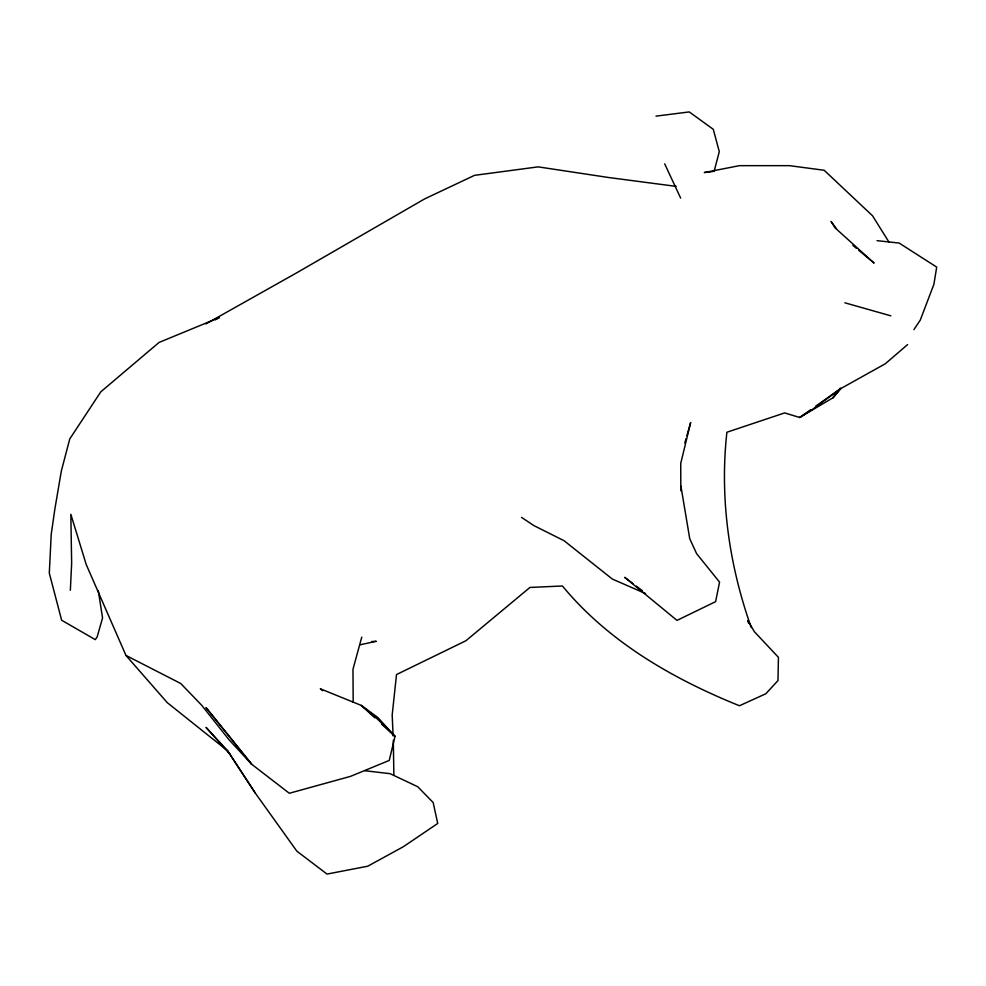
<?xml version="1.0" encoding="UTF-8"?>
<svg xmlns="http://www.w3.org/2000/svg" width="986" height="986" viewBox="0 0 986 986"><rect width="100%" height="100%" fill="white"/><g stroke="black" fill="none" stroke-linecap="round" stroke-linejoin="round"><path stroke-width="1.48" d="M393.87 774.848L393.303 740.313M680.833 490.781L680.734 463.395L690.656 422.513L686.897 435.701M70.351 590.294L71.645 563.265L70.832 514.273L86.238 564.584L125.974 655.443L167.25 702.636L227.68 750.876L255.251 793.04L296.848 851.152L327.007 874.077L367.729 866.213L403.385 846.691L437.722 823.458L433.162 802.555L417.756 786.742L390.111 773.677L364.906 770.732M714.098 171.404L719.287 151.634L713.272 129.314L689.251 111.923L655.986 116.138M361.763 637.116L352.976 669.272L353.173 702.254M684.814 443.022L686.059 438.622M913.911 329.62L920.271 320.105L933.902 284.301L936.7 267.107L899.158 243.061L877.035 240.658M840.306 388.151L832.96 397.789L799.695 417.497L784.696 412.912L726.904 432.238C719.533 498.115 729.11 565.249 751.27 627.552M840.922 388.533L832.96 397.789L840.22 388.903L885.28 363.785L907.601 344.582M810.738 409.695L799.695 417.497L813.093 408.98L840.22 388.903L815.656 406.232M205.889 323.901L295.788 273.344L424.633 198.901L474.549 175.335L538.146 166.868L608.732 177.529L676.162 186.379M215.244 319.846L219.2 317.652L159.103 342.413L100.831 391.799L69.772 438.906L61.342 471L54.871 508.998L51.223 534.264L49.3 573.112L61.65 620.243L95.297 639.643L97.183 636.845L102.556 617.889L98.317 590.824M359.73 644.869L376.27 641.294L371.673 641.553M712.705 171.564L704.312 172.55L739.414 165.66L789.515 165.66L824.173 170.27L872.548 215.798L889.002 242.149M844.866 302.801L890.851 315.84M645.633 593.597L612.343 579.065L564.103 540.735L533.82 525.563L521.569 517.404M125.974 655.443L180.721 683.495L201.736 705.31L228.962 739.685L251.652 764.236L289.317 793.274L350.535 776.352L389.236 760.44L395.016 736.382L377.811 717.463L361.32 705.434L320.314 688.783L322.57 690.718M632.913 583.552L624.693 577.34L677 620.391L715.602 601.657L719.57 582.134L696.597 553.627L689.732 538.701L680.932 486.197M636.438 586.214L642.317 590.651M852.865 245.354L856.403 248.312M858.757 250.284L874.089 263.089L837.324 229.886L831.062 221.468L835.66 228.703M374.791 717.808L361.32 705.434L377.601 719.176L395.016 736.382L381.533 724.007M229.96 754.265L206.025 727.385L227.68 750.876L255.251 793.04M664.687 163.849L680.648 198.1M748.62 623.374L747.758 620.527L754.475 631.804L778.435 657.342L777.979 680.574L765.826 693.762L739.451 705.754C672.896 678.873 608.707 642.009 562.427 585.992L529.938 587.446L465.922 640.74L396.508 674.56L392.181 715.023L393.106 735.852M234.212 742.507L205.988 707.591L251.652 764.236L234.212 742.507"/></g></svg>
